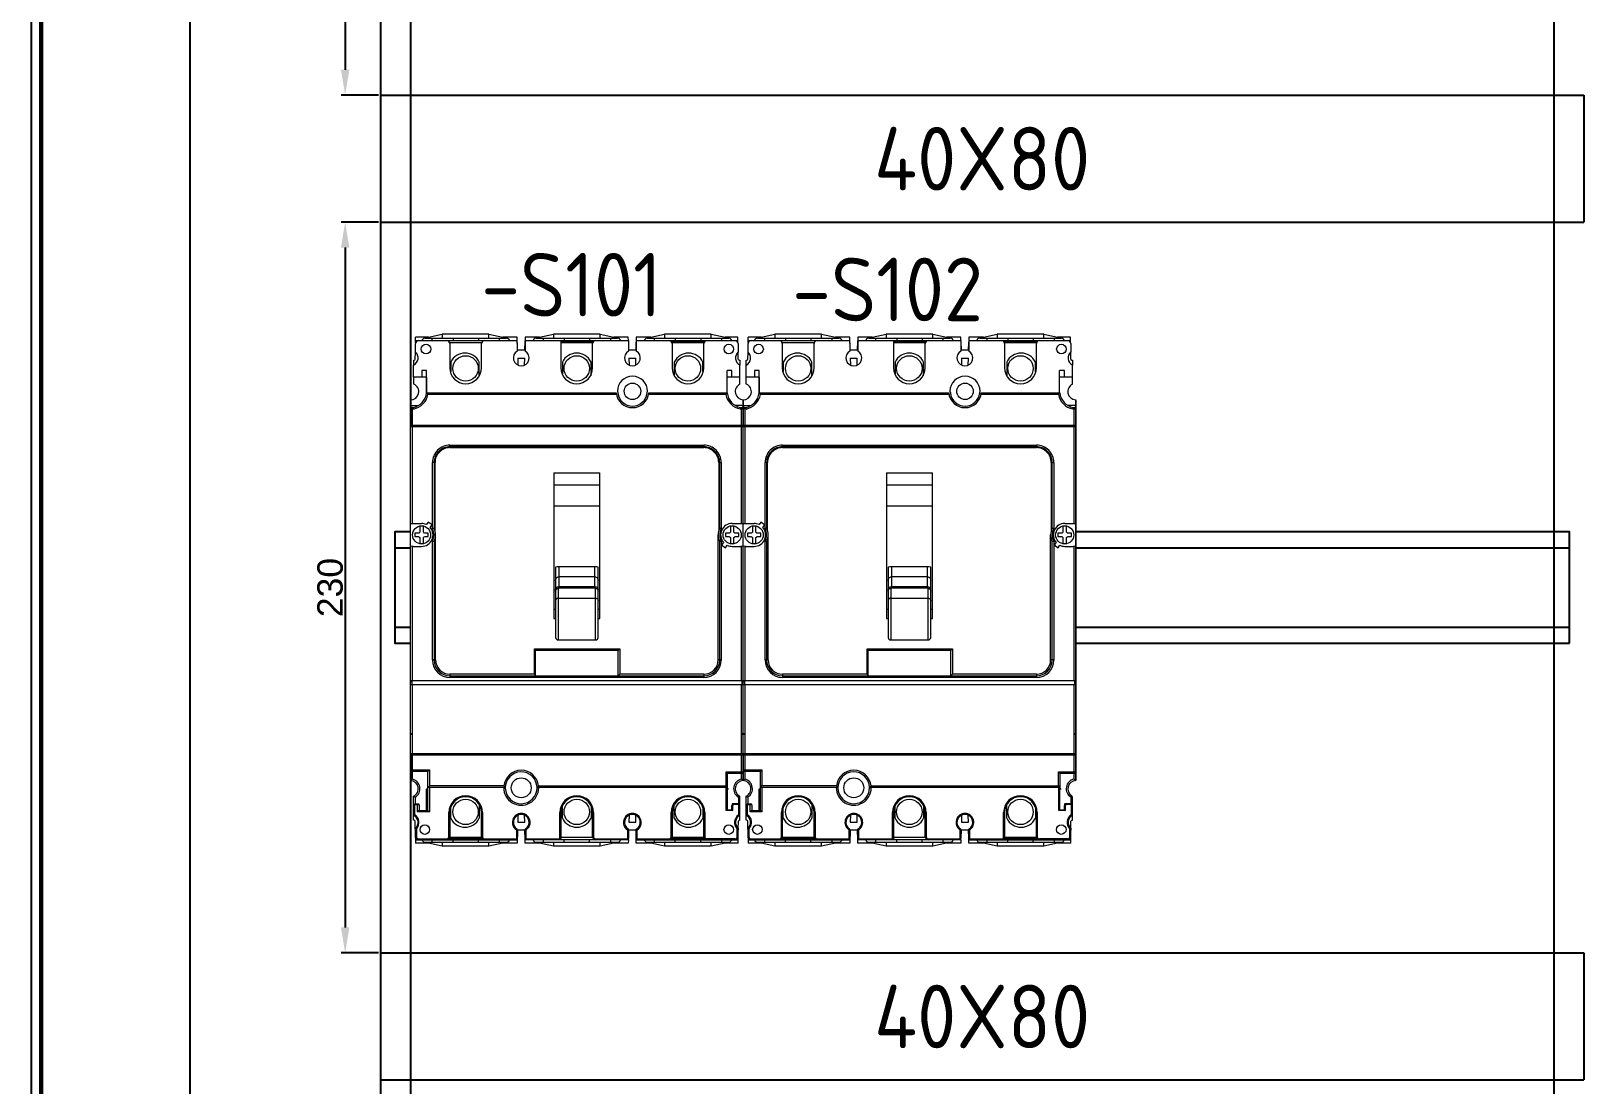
# Model space of a CAD drawing. Header units: millimetres. Extents: x 41350 to 54029, y 25852 to 34717.
# Drawn here: x 46784.4 to 47273.4, y 32299 to 32630.7 of the extents above; entities that cross this region are included whole.
import ezdxf
from ezdxf.enums import TextEntityAlignment as Align

# ---------------------------------------------------------------- set-up
doc = ezdxf.new("R2010")
doc.units = ezdxf.units.MM
doc.set_wipeout_variables(frame=1)
doc.layers.add('! NO PLOT !', color=7, linetype='Continuous', true_color=0xff75dd, plot=False)
doc.layers.add('000-PI-Oprema', color=30, linetype='Continuous', lineweight=5)
for name, color, linetype in [('000-PI-ORMAR', 2, 'Continuous'), ('000-PI_TEXT', 7, 'Continuous'), ('002-PI-Kabelska kanalica', 150, 'Continuous'), ('004-PI-DIN Šina', 3, 'Continuous')]:
    doc.layers.add(name, color=color, linetype=linetype)
doc.styles.add('PI0', font='isocpeur.ttf', dxfattribs={"width": 0.9})
doc.styles.get("Standard").update_dxf_attribs({"font": 'arial.ttf'})
doc.dimstyles.new('ISO-25-lb', dxfattribs={"dimtxt": 8, "dimasz": 8, "dimexe": 1.25, "dimexo": 0.625, "dimtad": 1, "dimtxsty": 'Standard', "dimcen": 5, "dimadec": 0, "dimazin": 0, "dimtfac": 1, "dimtmove": 0, "dimatfit": 3, "dimfxl": 1, "dimarcsym": 0})

# ---------------------------------------------------------------- blocks, each defined once
blk = doc.blocks.new('8606.000_back')
at = {"layer": '000-PI-ORMAR'}
for p, q in [((47606.03, 38573.17), (47606.03, 36588.67)), ((47602.52, 38552.67), (47602.52, 36601.67)), ((47605.24, 38552.67), (47605.24, 36601.67)), ((47606.02, 36601.67), (47606.02, 38552.53))]:
    blk.add_line(p, q, dxfattribs=at)
blk = doc.blocks.new('8606.000_montažna')
at = {"layer": '000-PI-ORMAR'}
blk.add_line((50683.39, 38449.42), (50683.39, 36559.42), dxfattribs=at)
blk = doc.blocks.new('*U515')
at = {"layer": '002-PI-Kabelska kanalica'}
for p, q in [((-20, 279), (20, 279)), ((-20, -100), (-20, 279)), ((20, -100), (20, 279)), ((-20, -100), (20, -100))]:
    blk.add_line(p, q, dxfattribs=at)
blk = doc.blocks.new('*U417')
at = {"layer": '002-PI-Kabelska kanalica'}
for p, q in [((-20, -100), (-20, 1140)), ((40, -100), (40, 1140))]:
    blk.add_line(p, q, dxfattribs=at)
blk = doc.blocks.new('*U273')
at = {"layer": '004-PI-DIN Šina'}
blk.add_lwpolyline([(370, -17.5), (370, 17.5), (0, 17.5), (0, -17.5)], close=True, dxfattribs=at)
for points in [[(0, 12.5), (370, 12.5)], [(0, -12.5), (370, -12.5)]]:
    blk.add_lwpolyline(points, dxfattribs=at)
blk = doc.blocks.new('*D516')
at = {"layer": '! NO PLOT !', "color": 0, "linetype": 'Continuous', "lineweight": -2, "ltscale": 0.25, "transparency": 16777216}
for p, q in [((46893.77, 32765.53), (46882.06, 32765.53)), ((46883.31, 32757.53), (46883.31, 32618.53)), ((46893.77, 32610.53), (46882.06, 32610.53))]:
    blk.add_line(p, q, dxfattribs=at)
at = {"layer": '! NO PLOT !', "color": 0, "ltscale": 0.25, "transparency": 16777216}
for points in [[(46881.98, 32757.53), (46884.64, 32757.53), (46883.31, 32765.53)], [(46881.98, 32618.53), (46884.64, 32618.53), (46883.31, 32610.53)]]:
    blk.add_solid(points, dxfattribs=at)
at = {"layer": 'Defpoints', "color": 0, "ltscale": 0.25, "transparency": 16777216}
for p in [(46894.4, 32765.53), (46883.31, 32610.53), (46894.4, 32610.53)]:
    blk.add_point(p, dxfattribs=at)
at = {"layer": '! NO PLOT !', "color": 0, "ltscale": 0.25, "transparency": 16777216, "insert": (46878.6, 32688.03), "char_height": 8, "attachment_point": 5, "rotation": 90}
blk.add_mtext('155', dxfattribs=at)
blk = doc.blocks.new('*D517')
at = {"layer": '! NO PLOT !', "color": 0, "linetype": 'Continuous', "lineweight": -2, "ltscale": 0.25, "transparency": 16777216}
for p, q in [((46893.77, 32570.53), (46882.06, 32570.53)), ((46883.31, 32562.53), (46883.31, 32348.53)), ((46893.77, 32340.53), (46882.06, 32340.53))]:
    blk.add_line(p, q, dxfattribs=at)
at = {"layer": '! NO PLOT !', "color": 0, "ltscale": 0.25, "transparency": 16777216}
for points in [[(46881.98, 32562.53), (46884.64, 32562.53), (46883.31, 32570.53)], [(46881.98, 32348.53), (46884.64, 32348.53), (46883.31, 32340.53)]]:
    blk.add_solid(points, dxfattribs=at)
at = {"layer": 'Defpoints', "color": 0, "ltscale": 0.25, "transparency": 16777216}
for p in [(46894.4, 32570.53), (46883.31, 32340.53), (46894.4, 32340.53)]:
    blk.add_point(p, dxfattribs=at)
at = {"layer": '! NO PLOT !', "color": 0, "ltscale": 0.25, "transparency": 16777216, "insert": (46878.6, 32455.53), "char_height": 8, "attachment_point": 5, "rotation": 90}
blk.add_mtext('230', dxfattribs=at)
blk = doc.blocks.new('C103100S')
at = {"layer": '000-PI-Oprema'}
for p, q in [((-50.78, 77.92), (-50.78, 79.6)), ((-46.72, 79.6), (-50.78, 79.6)), ((-50.78, 78.6), (-18.78, 78.6)), ((-50.78, 78.6), (-18.78, 78.6)), ((-47.83, 79.33), (-22.18, 79.33)), ((-46.72, 79.6), (-42.37, 80.57)), ((-45.55, 78.6), (-45.55, 79.33)), ((-42.38, 80.6), (-42.38, 79.33)), ((-27.68, 80.6), (-42.38, 80.6)), ((-39, 79.33), (-39, 78.6)), ((-31, 79.33), (-31, 78.6)), ((-27.68, 79.33), (-27.68, 80.6)), ((-27.68, 80.57), (-23.33, 79.6)), ((-24.45, 79.33), (-24.45, 78.6)), ((-18.8, 79.6), (-23.33, 79.6)), ((-18.7, 75.5), (-18.8, 79.6)), ((-16.35, 75.5), (-16.27, 78.5)), ((-16.26, 79.6), (-16.26, 75.27)), ((-11.72, 79.6), (-16.26, 79.6)), ((-16.26, 78.6), (16.22, 78.6)), ((-16.26, 78.6), (16.22, 78.6)), ((-12.83, 79.33), (12.82, 79.33)), ((-11.72, 79.6), (-7.37, 80.57)), ((-10.55, 78.6), (-10.55, 79.33)), ((-7.38, 80.6), (-7.38, 79.33)), ((7.32, 80.6), (-7.38, 80.6)), ((-5.03, 78.6), (-5.03, 70)), ((-4, 79.33), (-4, 78.6)), ((4, 79.33), (4, 78.6)), ((7.32, 79.33), (7.32, 80.6)), ((7.32, 80.57), (11.67, 79.6)), ((10.55, 79.33), (10.55, 78.6)), ((16.2, 79.6), (11.67, 79.6)), ((16.22, 78.55), (16.2, 79.6)), ((16.22, 78.55), (16.22, 75.27)), ((18.72, 79.6), (18.72, 75.27)), ((23.28, 79.6), (18.72, 79.6)), ((18.72, 78.6), (50.73, 78.6)), ((18.72, 78.6), (50.73, 78.6)), ((22.17, 79.33), (47.82, 79.33)), ((23.28, 79.6), (27.63, 80.57)), ((24.45, 78.6), (24.45, 79.33)), ((27.62, 80.6), (27.62, 79.33)), ((42.32, 80.6), (27.62, 80.6)), ((31, 79.33), (31, 78.6)), ((39, 79.33), (39, 78.6)), ((42.32, 79.33), (42.32, 80.6)), ((42.32, 80.57), (46.67, 79.6)), ((45.55, 79.33), (45.55, 78.6)), ((50.73, 79.6), (46.67, 79.6)), ((50.73, 77.94), (50.73, 79.6)), ((-50.87, 72.74), (-50.83, 74.96)), ((-50.83, 74.96), (-50.83, 77.6)), ((-30.03, 77.83), (-40.03, 77.83)), ((-40.03, 77.6), (-40.03, 70)), ((-30.03, 70), (-30.03, 77.6)), ((-18.76, 77.9), (-18.76, 75.27)), ((-16.35, 75.5), (-18.7, 75.5)), ((5.17, 78.2), (-5.03, 78.2)), ((4.97, 77.83), (-5.03, 77.83)), ((4.97, 70), (4.97, 77.6)), ((16.23, 78.1), (16.3, 75.5)), ((18.65, 75.5), (16.3, 75.5)), ((18.65, 75.5), (18.72, 78.1)), ((40.17, 78.2), (29.77, 78.2)), ((39.97, 77.83), (29.97, 77.83)), ((29.97, 77.6), (29.97, 70)), ((39.97, 70), (39.97, 77.6)), ((50.82, 72.74), (50.78, 74.96)), ((50.82, 77.6), (50.79, 77.6)), ((50.82, 77.6), (50.82, 75)), ((-51.4, 67.1), (-51.4, 70.86)), ((-51.38, 70.87), (-51.38, 72.35)), ((-51.38, 72.35), (-51.27, 72.35)), ((-48.8, 69.1), (-48.8, 67.1)), ((-47.3, 69.1), (-48.8, 69.1)), ((-47.3, 62.1), (-47.3, 69.1)), ((-39.73, 71.81), (-39.73, 68.8)), ((-30.73, 67.49), (-30.73, 71.81)), ((-18.63, 73), (-18.57, 70.84)), ((-18.63, 73), (-16.42, 73)), ((-16.48, 70.82), (-16.42, 73)), ((-4.53, 71.81), (-4.53, 68.09)), ((4.47, 67.46), (4.47, 71.81)), ((16.37, 73), (16.43, 70.83)), ((16.37, 73), (18.58, 73)), ((18.52, 70.83), (18.58, 73)), ((30.67, 71.81), (30.67, 67.46)), ((39.67, 68.85), (39.67, 71.81)), ((47.3, 62.1), (47.3, 69.1)), ((48.8, 69.1), (47.3, 69.1)), ((48.8, 67.1), (48.8, 69.1)), ((51.32, 72.36), (51.32, 70.87)), ((51.35, 64.84), (51.35, 70.86)), ((-47.33, 67.1), (-51.4, 67.1)), ((-51.38, 64.85), (-51.38, 67.1)), ((-51.35, 64.84), (-51.29, 64.86)), ((-47.33, 67.1), (-47.33, 62.1)), ((51.35, 67.1), (47.3, 67.1)), ((-52.38, 59.9), (-52.38, 59.9)), ((-47.35, 62.1), (12.37, 62.1)), ((12.45, 61.6), (-46.92, 61.6)), ((12.75, 62.6), (12.88, 62.07)), ((22.12, 62.07), (22.25, 62.6)), ((46.92, 61.6), (22.55, 61.6)), ((22.63, 62.1), (47.35, 62.1)), ((-52.38, 58.1), (-49.96, 58.1)), ((-51.47, 57.03), (-52.38, 57.03)), ((-51.88, 57.53), (-51.51, 57.53)), ((-51.51, 57.53), (-51.47, 57.03)), ((52.35, 58.1), (49.95, 58.1)), ((51.43, 57.03), (51.51, 57.53)), ((51.43, 57.03), (51.85, 56.98)), ((51.51, 57.53), (51.91, 57.47)), ((51.85, 56.98), (51.91, 57.47)), ((52.35, 56.98), (51.85, 56.98)), ((-52.38, -56.6), (-46.43, -56.6)), ((-46.93, -57.1), (-51.88, -57.1)), ((-46.93, -57.1), (-46.43, -56.6)), ((-46.93, -69.3), (-46.93, -57.1)), ((-46.43, -56.6), (-46.43, -61.6)), ((46.97, -57.2), (52.35, -57.2)), ((47.47, -57.7), (46.97, -57.2)), ((46.97, -62.1), (46.97, -57.2)), ((51.85, -57.7), (47.47, -57.7)), ((47.47, -62.65), (47.47, -57.7)), ((-47.3, -62.49), (-46.93, -62.49)), ((-47.3, -69.3), (-47.3, -62.49)), ((-46.93, -62.1), (-46.43, -61.6)), ((-22.52, -62.1), (-46.93, -62.1)), ((-22.99, -61.6), (-46.43, -61.6)), ((-46.43, -62.1), (-46.43, -69.8)), ((-12.46, -62.03), (-12.53, -62.03)), ((-12.53, -62.2), (-12.53, -62.03)), ((-12.53, -62.1), (-12.46, -62.03)), ((46.97, -62.1), (-12.53, -62.1)), ((-12.03, -62.2), (-12.53, -62.2)), ((-12.06, -61.6), (47.47, -61.6)), ((-12.03, -62.1), (-12.03, -62.2)), ((47, -62.35), (47.47, -62.35)), ((47.3, -62.65), (47, -62.35)), ((47, -69.4), (47, -62.35)), ((47.65, -62.65), (47.3, -62.65)), ((47.3, -62.65), (47.3, -69.1)), ((47.65, -62.49), (47.47, -62.49)), ((47.65, -62.49), (47.65, -62.65)), ((-51.4, -72.35), (-51.4, -64.84)), ((-51.1, -67.8), (-51.4, -67.8)), ((-51.1, -67.8), (-51.1, -70.68)), ((-50.9, -65.14), (-50.9, -67.6)), ((-50.9, -67.3), (-49.98, -67.3)), ((-49.68, -67.6), (-50.9, -67.6)), ((-50.18, -69.8), (-50.18, -67.3)), ((-49.68, -67.6), (-49.68, -69.3)), ((-30.73, -67.46), (-30.73, -71.81)), ((-4.53, -71.81), (-4.53, -68.08)), ((4.47, -67.46), (4.47, -71.81)), ((30.67, -71.81), (30.67, -67.46)), ((49.1, -67.73), (48.8, -67.73)), ((48.8, -69.1), (48.8, -67.73)), ((49.02, -67.1), (50.85, -67.1)), ((49.1, -69.4), (49.1, -67.73)), ((49.18, -67.4), (50.85, -67.4)), ((51.11, -64.71), (50.85, -65.14)), ((50.85, -65.14), (51.35, -65.14)), ((50.85, -65.14), (50.85, -67.4)), ((51.35, -67.6), (51.05, -67.6)), ((51.05, -70.68), (51.05, -67.6)), ((51.35, -72.35), (51.35, -65.14)), ((-51.27, -72.35), (-51.4, -72.35)), ((-50.78, -77.92), (-50.87, -72.74)), ((-49.68, -69.3), (-50.18, -69.8)), ((-46.43, -69.8), (-50.18, -69.8)), ((-49.68, -69.3), (-46.93, -69.3)), ((-46.93, -69.3), (-46.43, -69.8)), ((-40.03, -70), (-40.33, -70)), ((-40.33, -77.6), (-40.33, -70)), ((-40.03, -70), (-40.03, -77.6)), ((-39.73, -71.81), (-39.73, -68.85)), ((-29.73, -70), (-30.03, -70)), ((-30.03, -77.6), (-30.03, -70)), ((-29.73, -70), (-29.73, -77.6)), ((-18.57, -70.84), (-18.63, -73)), ((-18.63, -73), (-16.42, -73)), ((-16.42, -73), (-16.48, -70.82)), ((-5.03, -70), (-5.33, -70)), ((-5.33, -78.3), (-5.33, -70)), ((-5.03, -70), (-5.03, -78.6)), ((5.27, -70), (4.97, -70)), ((4.97, -77.6), (4.97, -70)), ((5.27, -70), (5.27, -77.6)), ((16.43, -70.83), (16.37, -73)), ((16.37, -73), (18.58, -73)), ((18.58, -73), (18.52, -70.83)), ((29.97, -70), (29.67, -70)), ((29.67, -77.6), (29.67, -70)), ((29.97, -70), (29.97, -77.6)), ((39.67, -68.79), (39.67, -71.81)), ((40.27, -70), (39.97, -70)), ((39.97, -77.6), (39.97, -70)), ((40.27, -70), (40.27, -77.6)), ((47.3, -69.1), (47, -69.4)), ((49.1, -69.4), (47, -69.4)), ((47.3, -69.1), (48.8, -69.1)), ((48.8, -69.1), (49.1, -69.4)), ((50.83, -75), (50.87, -72.74)), ((51.27, -72.35), (51.35, -72.35)), ((-50.78, -77.6), (-50.53, -77.6)), ((-50.78, -77.92), (-50.78, -79.6)), ((-50.53, -75.09), (-50.53, -77.6)), ((-40.33, -77.6), (-40.03, -77.6)), ((-40.23, -78.2), (-29.83, -78.2)), ((-30.03, -77.82), (-40.03, -77.82)), ((-30.03, -77.6), (-29.73, -77.6)), ((-19.06, -75.43), (-19.06, -78.3)), ((-18.7, -75.5), (-18.8, -79.6)), ((-18.76, -77.9), (-18.76, -75.27)), ((-16.35, -75.5), (-18.7, -75.5)), ((-16.27, -78.5), (-16.35, -75.5)), ((-16.26, -79.6), (-16.26, -75.27)), ((-15.96, -78.3), (-15.96, -75.43)), ((4.97, -77.82), (-5.03, -77.82)), ((4.97, -77.6), (5.27, -77.6)), ((15.92, -75.43), (15.92, -78.3)), ((16.22, -78.55), (16.22, -75.27)), ((16.3, -75.5), (16.23, -78.1)), ((18.65, -75.5), (16.3, -75.5)), ((18.72, -78.1), (18.65, -75.5)), ((18.72, -79.6), (18.72, -75.27)), ((19.02, -78.3), (19.02, -75.43)), ((29.67, -77.6), (29.97, -77.6)), ((29.77, -78.2), (40.17, -78.2)), ((39.97, -77.82), (29.97, -77.82)), ((39.97, -77.6), (40.27, -77.6)), ((50.49, -77.6), (50.78, -77.6)), ((50.51, -77.6), (50.52, -75.13)), ((50.78, -77.91), (50.82, -75.5)), ((50.78, -79.6), (50.78, -77.91)), ((50.82, -75), (50.82, -75.5)), ((-18.78, -78.6), (-50.78, -78.6)), ((-50.78, -78.6), (-18.78, -78.6)), ((-46.72, -79.6), (-50.78, -79.6)), ((-49.83, -78.3), (-41.03, -78.3)), ((-49.83, -78.3), (-49.83, -78.6)), ((-47.83, -79.33), (-22.18, -79.33)), ((-42.37, -80.57), (-46.72, -79.6)), ((-45.55, -79.33), (-45.55, -78.6)), ((-42.38, -79.33), (-42.38, -80.6)), ((-27.68, -80.6), (-42.38, -80.6)), ((-41.03, -78.6), (-41.03, -78.3)), ((-39, -79.33), (-39, -78.6)), ((-31, -79.33), (-31, -78.6)), ((-29.03, -78.3), (-19.06, -78.3)), ((-29.03, -78.3), (-29.03, -78.6)), ((-27.68, -80.6), (-27.68, -79.33)), ((-23.33, -79.6), (-27.68, -80.57)), ((-24.45, -78.6), (-24.45, -79.33)), ((-18.8, -79.6), (-23.33, -79.6)), ((-18.78, -78.58), (-19.06, -78.3)), ((-16.26, -78.6), (-15.96, -78.3)), ((16.22, -78.6), (-16.26, -78.6)), ((16.22, -78.6), (-16.26, -78.6)), ((-11.72, -79.6), (-16.26, -79.6)), ((-15.96, -78.3), (-5.33, -78.3)), ((-12.83, -79.33), (12.82, -79.33)), ((-7.37, -80.57), (-11.72, -79.6)), ((-10.55, -79.33), (-10.55, -78.6)), ((-7.38, -79.33), (-7.38, -80.6)), ((7.32, -80.6), (-7.38, -80.6)), ((-5.03, -78.6), (-5.33, -78.3)), ((-4, -79.33), (-4, -78.6)), ((4, -79.33), (4, -78.6)), ((5.97, -78.3), (15.92, -78.3)), ((5.97, -78.3), (5.97, -78.6)), ((7.32, -80.6), (7.32, -79.33)), ((11.67, -79.6), (7.32, -80.57)), ((10.55, -78.6), (10.55, -79.33)), ((16.2, -79.6), (11.67, -79.6)), ((16.22, -78.6), (15.92, -78.3)), ((16.22, -78.6), (16.2, -79.6)), ((18.72, -78.6), (19.02, -78.3)), ((50.78, -78.6), (18.72, -78.6)), ((18.72, -78.6), (50.78, -78.6)), ((23.28, -79.6), (18.72, -79.6)), ((19.02, -78.3), (28.97, -78.3)), ((22.17, -79.33), (47.82, -79.33)), ((27.63, -80.57), (23.28, -79.6)), ((24.45, -79.33), (24.45, -78.6)), ((27.62, -79.33), (27.62, -80.6)), ((42.32, -80.6), (27.62, -80.6)), ((28.97, -78.6), (28.97, -78.3)), ((31, -79.33), (31, -78.6)), ((39, -79.33), (39, -78.6)), ((49.79, -78.3), (40.97, -78.3)), ((40.97, -78.3), (40.97, -78.6)), ((42.32, -80.6), (42.32, -79.33)), ((46.67, -79.6), (42.32, -80.57)), ((45.55, -78.6), (45.55, -79.33)), ((50.78, -79.6), (46.67, -79.6)), ((49.79, -78.6), (49.79, -78.3))]:
    blk.add_line(p, q, dxfattribs=at)
for centre, radius in [((-47.5, 75.9), 1.5), ((-35.03, 69.8), 4), ((-0.03, 69.8), 4), ((34.97, 69.8), 4), ((47.85, 75.9), 1.5), ((17.5, 62.6), 2.6), ((-17.53, -62.2), 3.14), ((-35.03, -69.8), 4), ((-0.03, -69.8), 4), ((34.97, -69.8), 4), ((-47.88, -75.35), 1.5), ((47.82, -75.35), 1.5)]:
    blk.add_circle(centre, radius, dxfattribs=at)
for centre, radius, start, end in [((-49.83, 77.6), 1, 90, 180), ((-47.83, 78.33), 1, 90, 162.5163), ((-41.03, 77.6), 1, 0, 90), ((-29.03, 77.6), 1, 90, 180), ((-22.18, 78.33), 1, 17.4837, 90), ((-12.83, 78.33), 1, 90, 162.5163), ((5.97, 77.6), 1, 90, 180), ((12.82, 78.33), 1, 17.4837, 90), ((22.17, 78.33), 1, 90, 162.5163), ((28.97, 77.6), 1, 0, 90), ((40.97, 77.6), 1, 90, 180), ((47.82, 78.33), 1, 17.4837, 90), ((49.79, 77.6), 1, 0, 90), ((-52.5, 73.1), 2.5, 296.1039, 48.0846), ((-35.23, 69.64), 5, 25.8419, 154.1581), ((-17.51, 73.1), 2.5, 120, 60), ((-0.03, 69.64), 5, 25.8419, 154.1581), ((17.47, 73.1), 2.5, 120, 60), ((35.17, 69.64), 5, 25.8419, 154.1581), ((52.45, 73.1), 2.5, 130.6926, 243.8961), ((-51.27, 72.75), 0.4, 270, 359), ((-35.03, 70), 5, 180, 0), ((-0.03, 70), 5, 180, 0), ((34.97, 70), 5, 180, 0), ((51.22, 72.75), 0.4, 181, 285.4995), ((-52.38, 62.5), 2.6, 270.0345, 65.3479), ((-52.48, 62.53), 2.58, 63.8114, 64.5062), ((17.5, 62.6), 4.75, 0, 180), ((52.47, 62.5), 2.6, 115.6384, 267.2443), ((-52.5, 62.6), 5.17, 281.0087, 354.4501), ((-52.5, 62.6), 5.67, 280.5107, 349.8418), ((-59.35, 51.22), 16.19, 39.8734, 42.2194), ((17.5, 62.6), 5.15, 185.5715, 354.4285), ((17.5, 62.6), 4.65, 186.5624, 353.4375), ((59.46, 51.12), 16.34, 137.7915, 140.1157), ((52.5, 62.6), 5.67, 190.1582, 259.158), ((52.5, 62.6), 5.17, 185.5499, 258.9913), ((-51.88, 57.03), 0.5, 90, 180), ((51.85, 56.98), 0.5, 0, 82.6857), ((-51.88, -56.6), 0.5, 180, 270), ((-17.53, -62.2), 5.5, 6.2629, 173.7371), ((-17.53, -62.2), 5, 1.9336, 0), ((51.85, -57.2), 0.5, 270, 0), ((-52.53, -62.5), 2.6, 295.6385, 86.6926), ((-52.53, -62.5), 3.1, 301.614, 77.8966), ((-17.53, -62.2), 5.5, 178.9582, 0.0167), ((-11.46, -51.27), 15.48, 221.8499, 224.3847), ((-23.22, -51.62), 14.97, 315.965, 316.527), ((-23.7, -51.18), 15.62, 316.5334, 318.1493), ((46.97, -61.6), 0.5, 270, 0), ((52.47, -62.5), 3.1, 101.6313, 238.386), ((52.47, -62.5), 2.6, 92.7509, 238.386), ((-50.9, -67.8), 0.5, 90, 180), ((-50.9, -67.8), 0.2, 89.9998, 180.0001), ((-49.98, -67.6), 0.3, 0, 90), ((-35.03, -70), 5.3, 0, 180), ((-35.03, -70), 5, 0, 180), ((-0.03, -70), 5.3, 0, 180), ((-0.03, -70), 5, 0, 180), ((34.97, -70), 5.3, 0, 180), ((34.97, -70), 5, 0, 180), ((49.8, -67.73), 1, 140.805, 180), ((49.8, -67.73), 0.7, 151.6907, 180.0001), ((50.85, -67.6), 0.5, 0, 90), ((50.85, -67.6), 0.2, 360, 90), ((50.85, -65.14), 0.5, 0, 58.386), ((-46.11, -79.33), 9.99, 119.9435, 121.9493), ((-52.5, -73.1), 2.5, 311.9182, 63.8961), ((-51.27, -72.75), 0.4, 1, 90), ((-52.5, -73.1), 2.8, 314.7142, 60), ((-35.23, -69.63), 5, 205.8419, 334.1581), ((-17.51, -73.1), 2.8, 303.6124, 236.3876), ((-17.51, -73.1), 2.5, 300, 240), ((-0.03, -69.63), 5, 205.8419, 334.1581), ((17.47, -73.1), 2.8, 303.6124, 236.3876), ((17.47, -73.1), 2.5, 300, 240), ((35.17, -69.63), 5, 205.8419, 334.1581), ((52.45, -73.1), 2.8, 120, 226.4264), ((52.45, -73.1), 2.5, 116.1039, 229.3074), ((51.27, -72.75), 0.4, 90, 179), ((46.18, -79.14), 9.77, 58.0275, 60.0796), ((-49.83, -77.6), 1, 198.5382, 270), ((-49.83, -77.6), 0.7, 180, 270), ((-41.03, -77.6), 1, 270, 0), ((-41.03, -77.6), 0.7, 270, 0), ((-29.03, -77.6), 1, 180, 270), ((-29.03, -77.6), 0.7, 180, 270), ((-24.04, -66.12), 10.56, 298.1403, 300.0024), ((-10.58, -65.4), 11.39, 240.0653, 241.7921), ((5.97, -77.6), 1, 180, 269.5937), ((5.97, -77.6), 0.7, 180, 270), ((10.94, -66.12), 10.56, 298.1403, 300.0024), ((24.41, -65.4), 11.39, 240.0653, 241.7921), ((28.97, -77.6), 0.7, 270, 0), ((28.97, -77.6), 1, 270.3095, 0), ((40.97, -77.6), 1, 180, 270.3095), ((40.97, -77.6), 0.7, 180, 270), ((49.79, -77.6), 0.7, 269.9999, 0), ((49.79, -77.6), 1, 270, 353.0216), ((45.6, -63.63), 12.51, 293.1616, 294.6645), ((-47.83, -78.33), 1, 197.4837, 270), ((-22.18, -78.33), 1, 270, 342.5163), ((-12.83, -78.33), 1, 197.4837, 270), ((12.82, -78.33), 1, 270, 342.5163), ((22.17, -78.33), 1, 197.4837, 270), ((47.82, -78.33), 1, 270, 342.5163)]:
    blk.add_arc(centre, radius, start, end, dxfattribs=at)
for points, knots in [([(-52.38, -59.9), (-52.36, -59.89), (-52.2, -59.74), (-52.03, -59.59), (-51.88, -59.47)], [0, 0, 0, 0, 0.10154, 1, 1, 1, 1]), ([(51.85, -59.46), (51.91, -59.51), (52.08, -59.65), (52.24, -59.8), (52.35, -59.9)], [0, 0, 0, 0, 0.339734, 1, 1, 1, 1]), ([(-51.4, -64.84), (-51.39, -64.85), (-51.22, -64.96), (-51.05, -65.05), (-50.9, -65.14)], [0, 0, 0, 0, 0.088462, 1, 1, 1, 1]), ([(49.02, -67.1), (49.03, -67.11), (49.08, -67.21), (49.13, -67.31), (49.18, -67.4)], [0, 0, 0, 0, 0.084494, 1, 1, 1, 1]), ([(-50.83, -74.96), (-50.83, -74.96), (-50.83, -74.96), (-50.82, -74.96), (-50.81, -74.97), (-50.8, -74.97), (-50.79, -74.98), (-50.77, -74.99), (-50.74, -75), (-50.69, -75.02), (-50.62, -75.05), (-50.57, -75.07), (-50.53, -75.09)], [0, 0, 0, 0, 0.005674, 0.021916, 0.04819, 0.083951, 0.128657, 0.181723, 0.309928, 0.462338, 0.63263, 1, 1, 1, 1])]:
    blk.add_open_spline(points, degree=3, knots=knots, dxfattribs=at)
blk.add_wipeout([(-52.38, 51.4), (52.35, 51.4), (52.35, -51.4), (-52.38, -51.4)]).dxf.layer = '000-PI-Oprema'
for p, q in [((-52.38, -59.9), (-52.38, 59.9)), ((-52.38, -59.9), (-52.38, 59.9)), ((52.35, 59.9), (52.35, -59.9)), ((52.35, -59.9), (52.35, 59.9)), ((-51.88, 57.53), (-51.88, 21.02)), ((51.85, 21.02), (51.85, 56.98)), ((52.35, 51.4), (-52.38, 51.4)), ((-51.88, 51.9), (51.85, 51.9)), ((-39.97, 44.87), (-39.98, 45.67)), ((-39.97, 45.67), (39.97, 45.67)), ((39.97, 45.17), (-39.97, 45.17)), ((-39.97, 44.87), (39.97, 44.87)), ((39.97, 44.87), (39.97, 45.67)), ((-45.47, 19.32), (-45.47, 40.18)), ((-44.67, 40.17), (-45.47, 40.17)), ((-44.97, 40.17), (-44.97, 19.44)), ((-44.67, 18.72), (-44.67, 40.17)), ((44.67, 40.17), (44.67, 18.72)), ((44.67, 40.17), (45.47, 40.17)), ((44.97, 19.44), (44.97, 40.17)), ((45.47, 40.17), (45.47, 19.32)), ((-7.25, 36.94), (-7.25, -8.95)), ((-7.25, 36.94), (7.25, 36.94)), ((7.25, -8.95), (7.25, 36.94)), ((-7.25, 33.18), (7.25, 33.18)), ((-7.25, 26.54), (7.25, 26.54)), ((-52.38, 21.02), (-48.9, 21.02)), ((-49.46, 20.11), (-49.46, 18.23)), ((-48.34, 18.23), (-48.34, 20.11)), ((-46.79, 21.45), (-47.37, 20.68)), ((-45.59, 20.54), (-46.79, 21.45)), ((-46.17, 19.78), (-45.78, 20.29)), ((-45.78, 20.29), (-45.59, 20.54)), ((48.34, 20.11), (48.34, 18.23)), ((48.9, 21.02), (52.35, 21.02)), ((49.46, 18.23), (49.46, 20.11)), ((-51.03, 17.9), (-51.03, 16.9)), ((-49.77, 17.9), (-51.03, 17.9)), ((-51.03, 16.9), (-49.77, 16.9)), ((-49.46, 16.57), (-49.46, 14.69)), ((-48.34, 14.69), (-48.34, 16.57)), ((-46.78, 17.9), (-48.03, 17.9)), ((-48.03, 16.9), (-46.78, 16.9)), ((-46.78, 16.9), (-46.78, 17.9)), ((-45.47, -21.97), (-45.47, 15.48)), ((-44.97, 15.36), (-44.97, -21.97)), ((-44.47, -21.97), (-44.47, 17.4)), ((44.47, -21.97), (44.47, 17.4)), ((44.97, -21.97), (44.97, 15.36)), ((45.47, 15.48), (45.47, -21.98)), ((46.17, 15.02), (45.59, 14.26)), ((48.03, 17.9), (46.77, 17.9)), ((46.77, 17.9), (46.77, 16.9)), ((46.77, 16.9), (48.03, 16.9)), ((48.34, 16.57), (48.34, 14.69)), ((49.46, 14.69), (49.46, 16.57)), ((51.02, 17.9), (49.77, 17.9)), ((49.77, 16.9), (51.02, 16.9)), ((51.02, 16.9), (51.02, 17.9)), ((-51.51, 13.78), (-52.38, 13.85)), ((-51.88, 13.81), (-51.88, -28.55)), ((-51.51, 13.78), (-48.9, 13.78)), ((45.59, 14.26), (46.79, 13.35)), ((46.79, 13.35), (47.37, 14.12)), ((48.9, 13.78), (51.51, 13.78)), ((52.35, 13.84), (51.51, 13.78)), ((51.85, -28.55), (51.85, 13.8)), ((-6.7, 7.28), (-6.7, -14.86)), ((-5.7, 7.4), (-5.7, 0.62)), ((5.7, 7.4), (-5.7, 7.4)), ((5.7, 0.62), (5.7, 7.4)), ((6.7, -14.86), (6.7, 7.28)), ((-5.9, 0.61), (-5.9, -15.66)), ((5.7, 4.2), (-5.7, 4.2)), ((-5.7, 1.12), (5.7, 1.12)), ((5.7, 0.62), (-5.7, 0.62)), ((5.9, -15.66), (5.9, 0.61)), ((-5.9, -2.52), (5.9, -2.52)), ((-6.7, -6.13), (-7.25, -6.13)), ((-7.25, -8.95), (-6.7, -8.95)), ((7.25, -6.13), (6.7, -6.13)), ((6.7, -8.95), (7.25, -8.95)), ((-13.33, -18.48), (13.53, -18.48)), ((-13.33, -26.47), (-13.33, -18.48)), ((-13.03, -26.97), (-13.03, -18.94)), ((13.03, -18.98), (-13.03, -18.98)), ((-5.9, -15.66), (5.9, -15.66)), ((13.03, -18.98), (13.53, -18.48)), ((13.03, -26.97), (13.03, -18.98)), ((13.53, -18.48), (13.53, -26.47)), ((-44.47, -21.97), (-45.47, -21.97)), ((45.47, -21.97), (44.47, -21.97)), ((52.35, -28.55), (-52.38, -28.55)), ((-51.98, -28.8), (-52.38, -28.8)), ((-51.98, -28.55), (-51.98, -29.7)), ((39.97, -27.47), (-39.98, -27.47)), ((-39.97, -26.47), (-39.97, -27.47)), ((-13.33, -26.47), (-39.97, -26.47)), ((-39.97, -26.97), (39.97, -26.97)), ((13.03, -26.97), (13.53, -26.47)), ((39.97, -26.47), (13.53, -26.47)), ((39.97, -26.47), (39.97, -27.47)), ((51.95, -28.55), (51.95, -29.7)), ((51.95, -28.8), (52.35, -28.8)), ((-52.38, -29.7), (52.35, -29.7)), ((-51.88, -29.7), (-51.88, -59.47)), ((51.85, -59.46), (51.85, -29.7)), ((-52.38, -45.1), (-51.98, -45.1)), ((-51.98, -45.4), (-52.38, -45.4)), ((-51.98, -45.4), (-51.98, -45.1)), ((51.95, -45.1), (52.35, -45.1)), ((51.95, -45.1), (51.95, -45.4)), ((52.35, -45.4), (51.95, -45.4)), ((-52.38, -51.4), (52.35, -51.4)), ((51.85, -51.9), (-51.88, -51.9))]:
    blk.add_line(p, q, dxfattribs=at)
for centre in [(-48.9, 17.4), (48.9, 17.4)]:
    blk.add_circle(centre, 2.86, dxfattribs=at)
for centre, radius, start, end in [((-51.88, 51.4), 0.5, 90, 180), ((51.85, 51.4), 0.5, 0, 90), ((-39.98, 40.17), 5.49, 89.9939, 179.998), ((-39.98, 40.17), 4.99, 89.997, 180.0037), ((-39.98, 40.17), 4.69, 89.9701, 180.0231), ((39.97, 40.17), 5.49, 359.9939, 89.998), ((39.97, 40.17), 4.99, 359.997, 90.0037), ((39.97, 40.17), 4.69, 359.9702, 90.023), ((-48.9, 17.4), 2.77, 78.2703, 101.7297), ((-48.9, 17.4), 3.62, 64.9644, 90), ((-48.9, 17.4), 3.62, 270, 41.0356), ((48.9, 17.4), 3.62, 90, 221.0356), ((48.9, 17.4), 2.77, 78.2703, 101.7297), ((-48.9, 17.4), 1, 124.2289, 150), ((-48.9, 17.4), 1, 210, 235.7711), ((-48.9, 17.4), 2.77, 258.2703, 281.7297), ((-48.9, 17.4), 1, 30, 55.7711), ((-48.9, 17.4), 1, 304.2289, 330), ((-36.98, -13.28), 33.68, 103.7227, 104.5999), ((-48.9, 17.4), 3.93, 330.7853, 29.2147), ((-36.81, 48.73), 34.35, 255.4086, 256.2687), ((-48.9, 17.4), 4.43, 332.5175, 27.4825), ((48.9, 17.4), 4.43, 152.5175, 207.4825), ((36.81, -13.93), 34.35, 75.4086, 76.2687), ((48.9, 17.4), 3.93, 150.7853, 209.2147), ((36.98, 48.08), 33.68, 283.7227, 284.5999), ((48.9, 17.4), 1, 124.2289, 150), ((48.9, 17.4), 1, 210, 235.7711), ((48.9, 17.4), 2.77, 258.2703, 281.7297), ((48.9, 17.4), 1, 30, 55.7711), ((48.9, 17.4), 1, 304.2289, 330), ((48.9, 17.4), 3.62, 244.9644, 270), ((-5.7, 3.14), 4.26, 90.0536, 103.6308), ((5.7, 3.14), 4.26, 76.3687, 89.949), ((-5.7, -0.8), 1.42, 89.9897, 98.091), ((5.7, -0.8), 1.42, 81.9173, 90.002), ((-5.9, -14.86), 0.8, 180, 270), ((5.9, -14.86), 0.8, 270, 0), ((-39.97, -21.97), 5.5, 179.9883, 269.9587), ((-39.97, -21.97), 5, 179.9983, 269.9926), ((-39.97, -21.97), 4.5, 179.9877, 270.0155), ((39.97, -21.97), 5, 269.9982, 359.9925), ((39.97, -21.97), 4.5, 269.9837, 0.0101), ((39.97, -21.97), 5.5, 269.9883, 359.9587), ((-51.88, -51.4), 0.5, 180, 270), ((51.85, -51.4), 0.5, 270, 0)]:
    blk.add_arc(centre, radius, start, end, dxfattribs=at)
for points, knots in [([(-6.7, 3.07), (-6.7, 3.21), (-6.65, 3.49), (-6.44, 3.85), (-6.12, 4.12), (-5.84, 4.2), (-5.7, 4.2)], [0, 0, 0, 0, 0.251409, 0.499988, 0.748546, 1, 1, 1, 1]), ([(-6.7, 0.17), (-6.7, 0.29), (-6.65, 0.54), (-6.51, 0.75), (-6.42, 0.83)], [0, 0, 0, 0, 0.496863, 1, 1, 1, 1]), ([(-6.7, -0.33), (-6.7, -0.22), (-6.66, 0.01), (-6.48, 0.31), (-6.22, 0.52), (-6.01, 0.59), (-5.9, 0.61)], [0, 0, 0, 0, 0.25473, 0.508133, 0.758057, 1, 1, 1, 1]), ([(-6.42, 0.83), (-6.32, 0.92), (-6.1, 1.07), (-5.83, 1.12), (-5.7, 1.12)], [0, 0, 0, 0, 0.496866, 1, 1, 1, 1]), ([(5.7, 4.2), (5.84, 4.2), (6.12, 4.12), (6.44, 3.85), (6.65, 3.49), (6.7, 3.21), (6.7, 3.07)], [0, 0, 0, 0, 0.251711, 0.500243, 0.748648, 1, 1, 1, 1]), ([(5.7, 1.12), (5.83, 1.12), (6.1, 1.07), (6.32, 0.92), (6.42, 0.83)], [0, 0, 0, 0, 0.503134, 1, 1, 1, 1]), ([(5.9, 0.61), (6.01, 0.59), (6.22, 0.52), (6.48, 0.31), (6.66, 0.01), (6.7, -0.22), (6.7, -0.33)], [0, 0, 0, 0, 0.241935, 0.49187, 0.745282, 1, 1, 1, 1]), ([(6.42, 0.83), (6.5, 0.75), (6.65, 0.54), (6.7, 0.29), (6.7, 0.17)], [0, 0, 0, 0, 0.503137, 1, 1, 1, 1]), ([(-5.9, -2.52), (-6, -2.52), (-6.21, -2.56), (-6.48, -2.72), (-6.66, -2.98), (-6.7, -3.18), (-6.7, -3.28)], [0, 0, 0, 0, 0.255811, 0.508261, 0.755872, 1, 1, 1, 1]), ([(5.9, -2.52), (6, -2.52), (6.21, -2.56), (6.48, -2.72), (6.66, -2.98), (6.7, -3.18), (6.7, -3.28)], [0, 0, 0, 0, 0.255811, 0.508261, 0.755872, 1, 1, 1, 1]), ([(-13.11, -18.78), (-13.13, -18.75), (-13.2, -18.65), (-13.28, -18.56), (-13.33, -18.48)], [0, 0, 0, 0, 0.233527, 1, 1, 1, 1]), ([(-13.03, -18.94), (-13.03, -18.93), (-13.04, -18.91), (-13.07, -18.85), (-13.09, -18.81), (-13.11, -18.78)], [0, 0, 0, 0, 0.178263, 0.411931, 1, 1, 1, 1]), ([(-13.11, -26.77), (-13.13, -26.74), (-13.2, -26.64), (-13.28, -26.54), (-13.33, -26.47)], [0, 0, 0, 0, 0.233104, 1, 1, 1, 1]), ([(-13.03, -26.93), (-13.03, -26.92), (-13.04, -26.89), (-13.07, -26.84), (-13.09, -26.8), (-13.11, -26.77)], [0, 0, 0, 0, 0.178581, 0.412097, 1, 1, 1, 1])]:
    blk.add_open_spline(points, degree=3, knots=knots, dxfattribs=at)

msp = doc.modelspace()

# ---------------------------------------------------------------- linework, layer by layer
at = {"layer": '! NO PLOT !', "ltscale": 0.25}
for p, q in [((47263.897, 33210.528), (47263.897, 32200.528)), ((46903.897, 33175.528), (46903.897, 32035.528))]:
    msp.add_line(p, q, dxfattribs=at)

# ---------------------------------------------------------------- block references
for name, p, rotation in [('*U417', (46874.397, 33275.528), 180), ('*U515', (46994.397, 32590.528), 270), ('*U515', (46994.397, 32320.528), 270)]:
    msp.add_blockref(name, p, dxfattribs=dict(rotation=rotation))
msp.add_blockref('*U273', (46898.897, 32455.528))
at = {"layer": '000-PI-Oprema'}
for name, p in [('8606.000_back', (-818.121, -4713.642)), ('8606.000_montažna', (-3848.998, -4641.89))]:
    msp.add_blockref(name, p, dxfattribs=at)

# ---------------------------------------------------------------- texts
at = {"char_height": 20, "width": 16.78721, "attachment_point": 5, "style": 'PI0'}
for insert in [(47083.897, 32590.513), (47083.897, 32320.513)]:
    msp.add_mtext('40X80', dxfattribs=dict(at, insert=insert))
at = {"layer": '000-PI_TEXT', "style": 'PI0', "width": 0.9}
for s, p in [('-S101', (46954.561, 32550.849)), ('-S102', (47054.105, 32549.36))]:
    msp.add_text(s, height=20, dxfattribs=at).set_placement(p, align=Align.MIDDLE)

# ---------------------------------------------------------------- dimensions: what is measured, and where the dimension line sits
at = {"layer": '! NO PLOT !', "ltscale": 0.25}
for base, p1, p2, picture, middle in [((46883.309, 32610.528), (46894.397, 32765.528), (46894.397, 32610.528), '*D516', (46878.6, 32688.028)), ((46883.309, 32340.528), (46894.397, 32570.528), (46894.397, 32340.528), '*D517', (46878.597, 32455.528))]:
    dim = msp.add_linear_dim(base=base, p1=p1, p2=p2, angle=90, dimstyle='ISO-25-lb', dxfattribs=at)
    dim.commit()
    dim.dimension.update_dxf_attribs({"geometry": picture, "text_midpoint": middle})

# ---------------------------------------------------------------- next in the draw order: block references
at = {"layer": '! NO PLOT !'}
msp.add_blockref('C103100S', (46956.272, 32454.698), dxfattribs=at)

# ---------------------------------------------------------------- next in the draw order: block references
msp.add_blockref('C103100S', (47060.997, 32454.698), dxfattribs=at)

doc.saveas('drawing.dxf')
